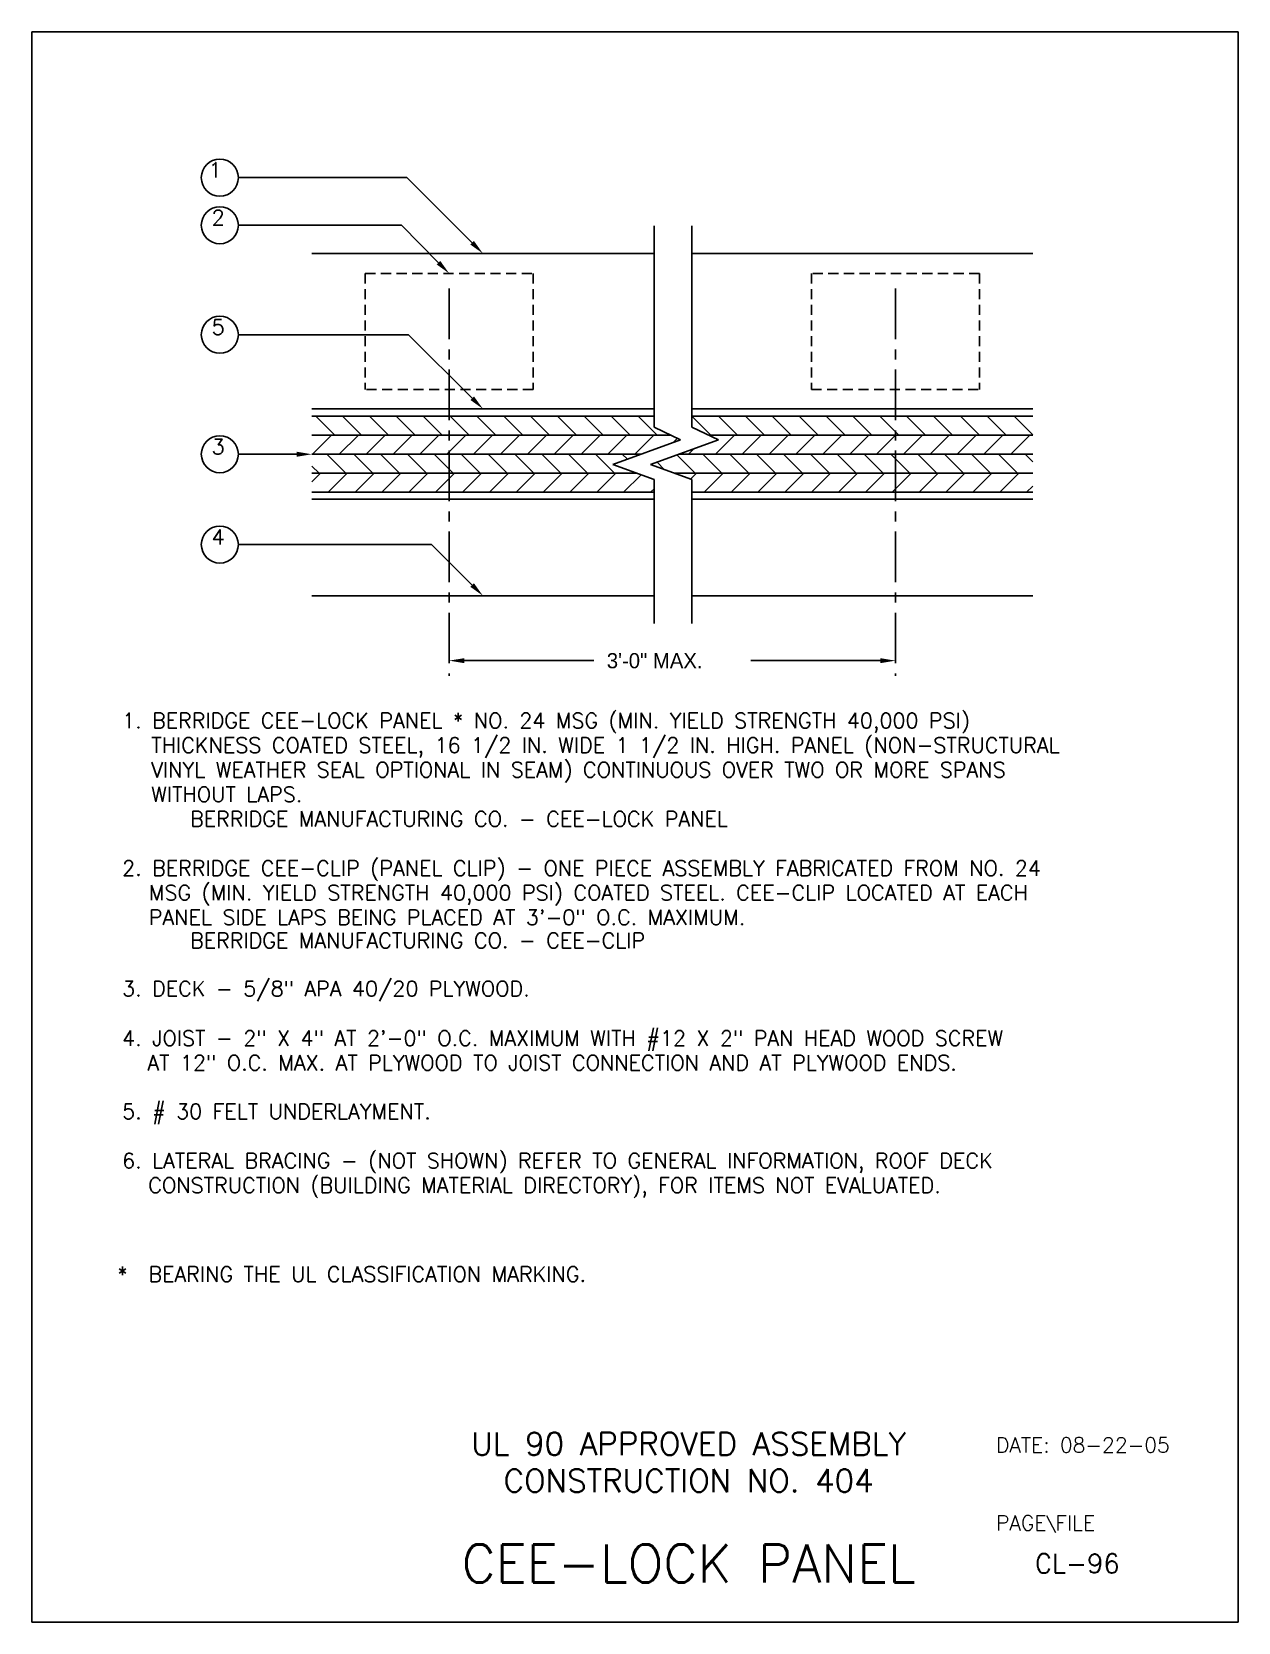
# Model space of a CAD drawing. Extents: x 0 to 21.8, y 0 to 28.8.
import ezdxf
from ezdxf.enums import TextEntityAlignment as Align

# ---------------------------------------------------------------- set-up
doc = ezdxf.new("R2010")
doc.units = 0
doc.header["$LTSCALE"] = 0.366658
doc.header["$MEASUREMENT"] = 0
doc.linetypes.add('CENTERX2', pattern=[4, 2.5, -0.5, 0.5, -0.5])
doc.linetypes.add('HIDDENX2', pattern=[0.75, 0.5, -0.25])
doc.layers.get('0').update_dxf_attribs({"linetype": 'CONTINUOUS'})
for name, color, linetype in [('1', 7, 'CONTINUOUS'), ('BORDER', 7, 'CONTINUOUS'), ('CMP-FLSH', 7, 'CONTINUOUS'), ('DIM-TXT', 7, 'CONTINUOUS'), ('STRCTR', 7, 'CONTINUOUS')]:
    doc.layers.add(name, color=color, linetype=linetype)
doc.styles.add('AU101S01', font='SIMPLEX.SHX')
doc.styles.add('ROMANS', font='romans', dxfattribs={"height": 0.275})

# ---------------------------------------------------------------- blocks, each defined once
blk = doc.blocks.new('*X0')
at = {"color": 0, "linetype": 'CONTINUOUS'}
for p, q in [((4.488, 22.475), (4.832, 22.819)), ((4.974, 22.475), (5.318, 22.819)), ((5.46, 22.475), (5.804, 22.819)), ((5.947, 22.475), (6.29, 22.819)), ((6.433, 22.475), (6.776, 22.819)), ((6.919, 22.475), (7.263, 22.819)), ((7.405, 22.475), (7.749, 22.819)), ((7.891, 22.475), (8.235, 22.819)), ((8.377, 22.475), (8.721, 22.819)), ((8.863, 22.475), (9.207, 22.819)), ((9.35, 22.475), (9.693, 22.819)), ((9.836, 22.475), (10.179, 22.819)), ((10.322, 22.475), (10.666, 22.819)), ((11.025, 22.692), (11.097, 22.765)), ((11.78, 22.475), (12.124, 22.819)), ((12.266, 22.475), (12.61, 22.819)), ((12.752, 22.475), (13.096, 22.819)), ((13.239, 22.475), (13.582, 22.819)), ((13.725, 22.475), (14.068, 22.819)), ((14.211, 22.475), (14.555, 22.819)), ((14.697, 22.475), (15.041, 22.819)), ((15.183, 22.475), (15.527, 22.819)), ((15.669, 22.475), (16.013, 22.819)), ((16.155, 22.475), (16.499, 22.819)), ((16.642, 22.475), (16.985, 22.819)), ((17.128, 22.475), (17.471, 22.819)), ((11.294, 22.475), (11.397, 22.579)), ((4.476, 21.976), (4.631, 22.131)), ((4.773, 21.788), (5.117, 22.131)), ((5.259, 21.788), (5.603, 22.131)), ((5.745, 21.788), (6.089, 22.131)), ((6.231, 21.788), (6.575, 22.131)), ((6.717, 21.788), (7.061, 22.131)), ((7.204, 21.788), (7.547, 22.131)), ((7.69, 21.788), (8.034, 22.131)), ((8.176, 21.788), (8.52, 22.131)), ((8.662, 21.788), (9.006, 22.131)), ((9.148, 21.788), (9.492, 22.131)), ((9.634, 21.788), (9.978, 22.131)), ((10.12, 21.788), (10.435, 22.102)), ((11.33, 22.025), (11.436, 22.131)), ((11.579, 21.788), (11.923, 22.131)), ((12.065, 21.788), (12.409, 22.131)), ((12.551, 21.788), (12.895, 22.131)), ((13.037, 21.788), (13.381, 22.131)), ((13.523, 21.788), (13.867, 22.131)), ((14.01, 21.788), (14.353, 22.131)), ((14.496, 21.788), (14.839, 22.131)), ((14.982, 21.788), (15.326, 22.131)), ((15.468, 21.788), (15.812, 22.131)), ((15.954, 21.788), (16.298, 22.131)), ((16.44, 21.788), (16.784, 22.131)), ((16.926, 21.788), (17.27, 22.131)), ((17.412, 21.788), (17.524, 21.9)), ((10.607, 21.788), (10.67, 21.851))]:
    blk.add_line(p, q, dxfattribs=at)
blk = doc.blocks.new('*X1')
at = {"color": 0, "linetype": 'CONTINUOUS'}
for p, q in [((4.891, 22.819), (4.547, 23.163)), ((5.377, 22.819), (5.033, 23.163)), ((5.863, 22.819), (5.519, 23.163)), ((6.349, 22.819), (6.005, 23.163)), ((6.835, 22.819), (6.492, 23.163)), ((7.321, 22.819), (6.978, 23.163)), ((7.808, 22.819), (7.464, 23.163)), ((8.294, 22.819), (7.95, 23.163)), ((8.78, 22.819), (8.436, 23.163)), ((9.266, 22.819), (8.922, 23.163)), ((9.752, 22.819), (9.408, 23.163)), ((10.238, 22.819), (9.895, 23.163)), ((10.724, 22.819), (10.381, 23.163)), ((11.697, 22.819), (11.353, 23.163)), ((12.183, 22.819), (11.839, 23.163)), ((12.669, 22.819), (12.325, 23.163)), ((13.155, 22.819), (12.811, 23.163)), ((13.641, 22.819), (13.297, 23.163)), ((14.127, 22.819), (13.784, 23.163)), ((14.614, 22.819), (14.27, 23.163)), ((15.1, 22.819), (14.756, 23.163)), ((15.586, 22.819), (15.242, 23.163)), ((16.072, 22.819), (15.728, 23.163)), ((16.558, 22.819), (16.214, 23.163)), ((17.044, 22.819), (16.7, 23.163)), ((17.524, 22.825), (17.187, 23.163)), ((5.092, 22.131), (4.748, 22.475)), ((5.578, 22.131), (5.235, 22.475)), ((6.064, 22.131), (5.721, 22.475)), ((6.551, 22.131), (6.207, 22.475)), ((7.037, 22.131), (6.693, 22.475)), ((7.523, 22.131), (7.179, 22.475)), ((8.009, 22.131), (7.665, 22.475)), ((8.495, 22.131), (8.151, 22.475)), ((8.981, 22.131), (8.638, 22.475)), ((9.467, 22.131), (9.124, 22.475)), ((9.954, 22.131), (9.61, 22.475)), ((10.187, 22.384), (10.096, 22.475)), ((11.412, 22.131), (11.081, 22.462)), ((11.898, 22.131), (11.554, 22.475)), ((12.384, 22.131), (12.04, 22.475)), ((12.87, 22.131), (12.527, 22.475)), ((13.356, 22.131), (13.013, 22.475)), ((13.843, 22.131), (13.499, 22.475)), ((14.329, 22.131), (13.985, 22.475)), ((14.815, 22.131), (14.471, 22.475)), ((15.301, 22.131), (14.957, 22.475)), ((15.787, 22.131), (15.443, 22.475)), ((16.273, 22.131), (15.93, 22.475)), ((16.759, 22.131), (16.416, 22.475)), ((17.246, 22.131), (16.902, 22.475)), ((17.524, 22.339), (17.388, 22.475)), ((4.606, 22.131), (4.476, 22.262)), ((10.862, 22.195), (10.726, 22.332))]:
    blk.add_line(p, q, dxfattribs=at)

msp = doc.modelspace()

# ---------------------------------------------------------------- linework, layer by layer
at = {"color": 5, "linetype": 'CONTINUOUS'}
for p, q in [((0, 0), (0, 28.793)), ((0, 28.793), (21.835, 28.793)), ((21.835, 28.793), (21.835, 0)), ((21.835, 0), (0, 0))]:
    msp.add_line(p, q, dxfattribs=at)
at = {"layer": 'CMP-FLSH', "color": 1, "linetype": 'CONTINUOUS'}
for p, q in [((5.068, 24.779), (11.262, 24.779)), ((11.944, 24.779), (18.117, 24.779))]:
    msp.add_line(p, q, dxfattribs=at)
at = {"layer": 'CMP-FLSH', "color": 9, "linetype": 'HIDDENX2'}
for p, q in [((6.035, 24.418), (9.073, 24.418)), ((6.035, 24.418), (6.035, 22.318)), ((9.073, 24.418), (9.073, 22.318)), ((17.15, 24.418), (14.112, 24.418)), ((14.112, 24.418), (14.112, 22.318)), ((17.15, 24.418), (17.15, 22.318)), ((9.073, 22.318), (6.035, 22.318)), ((14.112, 22.318), (17.15, 22.318))]:
    msp.add_line(p, q, dxfattribs=at)
at = {"layer": 'CMP-FLSH', "color": 6, "linetype": 'CONTINUOUS'}
for p, q in [((11.262, 21.966), (5.068, 21.966)), ((18.117, 21.966), (11.944, 21.966))]:
    msp.add_line(p, q, dxfattribs=at)
at = {"layer": 'DIM-TXT', "color": 3, "linetype": 'CONTINUOUS'}
for centre in [(3.403, 26.152), (3.403, 25.29), (3.403, 23.309), (3.403, 21.145), (3.403, 19.509)]:
    msp.add_circle(centre, 0.335, dxfattribs=at)
at = {"layer": 'STRCTR', "color": 3, "linetype": 'CONTINUOUS'}
for p, q in [((6.787, 26.152), (3.738, 26.152)), ((7.97, 24.973), (6.787, 26.152)), ((6.691, 25.29), (3.738, 25.29)), ((7.36, 24.613), (6.691, 25.29)), ((6.819, 23.309), (3.738, 23.309)), ((7.97, 22.16), (6.819, 23.309)), ((4.793, 21.145), (3.738, 21.145)), ((7.235, 19.509), (3.738, 19.509)), ((7.97, 18.776), (7.235, 19.509)), ((7.829, 17.408), (10.172, 17.408)), ((15.356, 17.408), (13.013, 17.408))]:
    msp.add_line(p, q, dxfattribs=at)
at = {"layer": 'STRCTR', "color": 2, "linetype": 'CONTINUOUS'}
for p, q in [((11.262, 25.28), (11.262, 21.634)), ((11.944, 25.28), (11.944, 21.634)), ((11.262, 21.634), (11.744, 21.408)), ((11.944, 21.634), (12.426, 21.408)), ((11.744, 21.408), (10.517, 20.957)), ((11.199, 20.957), (12.426, 21.408)), ((10.517, 20.957), (11.262, 20.687)), ((11.199, 20.957), (11.944, 20.687)), ((11.262, 20.687), (11.262, 18.081)), ((11.944, 20.687), (11.944, 18.081))]:
    msp.add_line(p, q, dxfattribs=at)
at = {"layer": 'STRCTR', "color": 3, "linetype": 'CENTERX2'}
for p, q in [((7.554, 24.143), (7.554, 17.133)), ((15.631, 24.143), (15.631, 17.133))]:
    msp.add_line(p, q, dxfattribs=at)
at = {"layer": 'STRCTR', "color": 4, "linetype": 'CONTINUOUS'}
for p, q in [((11.262, 21.832), (5.068, 21.832)), ((18.117, 21.832), (11.944, 21.832)), ((11.573, 21.488), (5.068, 21.488)), ((18.117, 21.488), (12.255, 21.488)), ((11.027, 21.145), (5.068, 21.145)), ((18.117, 21.145), (11.709, 21.145)), ((10.947, 20.801), (5.068, 20.801)), ((18.117, 20.801), (11.629, 20.801)), ((11.262, 20.457), (5.068, 20.457)), ((18.117, 20.457), (11.944, 20.457)), ((11.262, 20.332), (5.068, 20.332)), ((18.117, 20.332), (11.944, 20.332)), ((11.262, 18.582), (5.068, 18.582)), ((18.117, 18.582), (11.944, 18.582))]:
    msp.add_line(p, q, dxfattribs=at)
at = {"layer": 'STRCTR', "color": 3, "linetype": 'CONTINUOUS'}
for points in [[(8.003, 25.005), (7.938, 24.94), (8.165, 24.779)], [(7.393, 24.645), (7.328, 24.581), (7.554, 24.418)], [(8.003, 22.192), (7.938, 22.127), (8.165, 21.966)], [(4.793, 21.19), (4.793, 21.099), (5.068, 21.145)], [(8.003, 18.809), (7.938, 18.744), (8.165, 18.582)], [(7.829, 17.453), (7.829, 17.362), (7.554, 17.408)], [(15.356, 17.453), (15.356, 17.362), (15.631, 17.408)]]:
    msp.add_solid(points, dxfattribs=at)

# ---------------------------------------------------------------- block references
at = {"layer": 'STRCTR', "color": 4, "linetype": 'CONTINUOUS'}
for name in ['*X1', '*X0']:
    msp.add_blockref(name, (0.592, -1.331), dxfattribs=at)

# ---------------------------------------------------------------- texts
at = {"layer": '1', "color": 7, "style": 'AU101S01'}
for s, p in [('DATE: 08-22-05', (17.45, 3.073)), ('PAGE\\FILE', (17.45, 1.663))]:
    msp.add_text(s, height=0.27, dxfattribs=at).set_placement(p)
at = {"layer": 'BORDER', "color": 5, "style": 'ROMANS'}
msp.add_text('CEE-LOCK PANEL', height=0.6875, dxfattribs=at).set_placement((11.889, 1.063), align=Align.MIDDLE)
at = {"layer": 'BORDER', "color": 2, "linetype": 'CONTINUOUS', "style": 'ROMANS'}
msp.add_text('CL-96', height=0.3438, dxfattribs=at).set_placement((18.923, 1.063), align=Align.MIDDLE)
at = {"layer": 'DIM-TXT', "color": 3, "linetype": 'CONTINUOUS', "style": 'ROMANS'}
for s, p in [('1. BERRIDGE CEE-LOCK PANEL * NO. 24 MSG (MIN. YIELD STRENGTH 40,000 PSI)', (1.635, 16.186)), ('   THICKNESS COATED STEEL, 16 1/2 IN. WIDE 1 1/2 IN. HIGH. PANEL (NON-STRUCTURAL', (1.548, 15.74)), ('   VINYL WEATHER SEAL OPTIONAL IN SEAM) CONTINUOUS OVER TWO OR MORE SPANS', (1.548, 15.295)), ('   WITHOUT LAPS.', (1.548, 14.85)), ('      BERRIDGE MANUFACTURING CO. - CEE-LOCK PANEL', (1.635, 14.405)), ('2. BERRIDGE CEE-CLIP (PANEL CLIP) - ONE PIECE ASSEMBLY FABRICATED FROM NO. 24', (1.635, 13.514)), ('   MSG (MIN. YIELD STRENGTH 40,000 PSI) COATED STEEL. CEE-CLIP LOCATED AT EACH', (1.504, 13.069)), ('   PANEL SIDE LAPS BEING PLACED AT 3\'-0" O.C. MAXIMUM.', (1.504, 12.624)), ('      BERRIDGE MANUFACTURING CO. - CEE-CLIP', (1.635, 12.204)), ('3. DECK - 5/8" APA 40/20 PLYWOOD.', (1.635, 11.333)), ('4. JOIST - 2" X 4" AT 2\'-0" O.C. MAXIMUM WITH #12 X 2" PAN HEAD WOOD SCREW', (1.635, 10.435)), ('   AT 12" O.C. MAX. AT PLYWOOD TO JOIST CONNECTION AND AT PLYWOOD ENDS.', (1.478, 9.99)), ('5. # 30 FELT UNDERLAYMENT.', (1.635, 9.109)), ('6. LATERAL BRACING - (NOT SHOWN) REFER TO GENERAL INFORMATION, ROOF DECK', (1.635, 8.218)), ('   CONSTRUCTION (BUILDING MATERIAL DIRECTORY), FOR ITEMS NOT EVALUATED.', (1.494, 7.773)), ('*  BEARING THE UL CLASSIFICATION MARKING.', (1.546, 6.163))]:
    msp.add_text(s, height=0.275, dxfattribs=at).set_placement(p)
at = {"layer": 'STRCTR', "color": 3, "linetype": 'CONTINUOUS', "style": 'ROMANS'}
for s, p in [('1', (3.435, 26.152)), ('2', (3.491, 25.29)), ('5', (3.491, 23.309)), ('3', (3.491, 21.145)), ('4', (3.491, 19.509))]:
    msp.add_text(s, height=0.275, dxfattribs=at).set_placement(p, align=Align.RIGHT)
at = {"layer": 'STRCTR', "color": 3, "linetype": 'CONTINUOUS'}
msp.add_text('3\'-0" MAX.', height=0.275, dxfattribs=at).set_placement((10.407, 17.27))
at = {"layer": 'STRCTR', "color": 3, "linetype": 'CONTINUOUS', "style": 'ROMANS'}
for s, p in [('UL 90 APPROVED ASSEMBLY', (11.889, 3.024)), ('CONSTRUCTION NO. 404', (11.889, 2.356))]:
    msp.add_text(s, height=0.4125, dxfattribs=at).set_placement(p, align=Align.CENTER)

doc.saveas('drawing.dxf')
